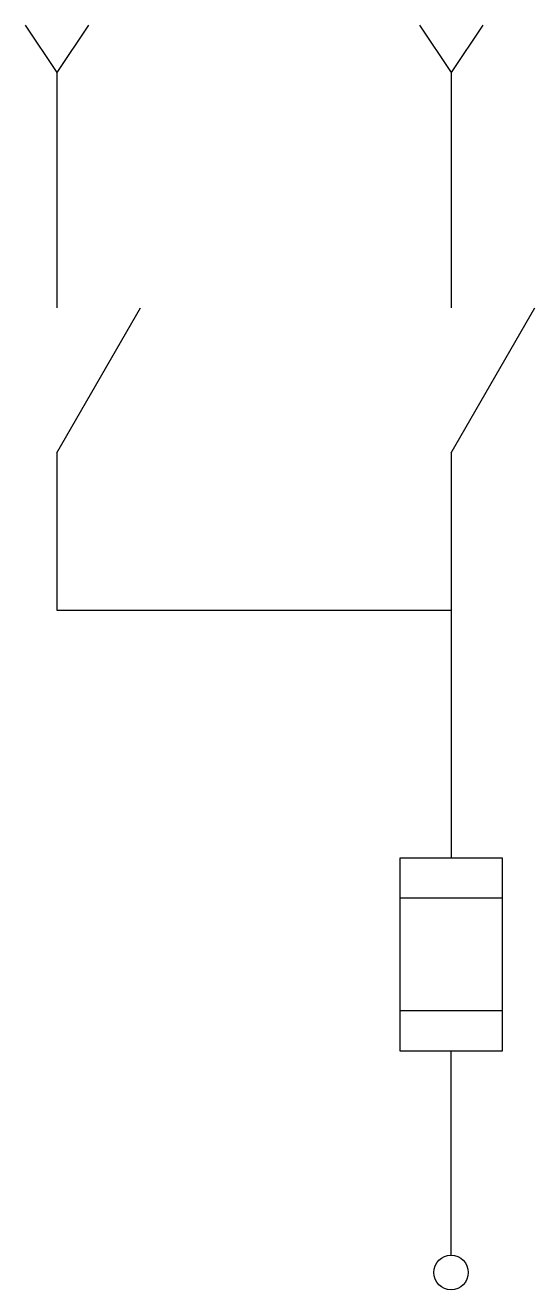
# Model space of a CAD drawing. Extents: x -0.61 to 0.12, y -0.02 to 1.78.
import ezdxf

# ---------------------------------------------------------------- set-up
doc = ezdxf.new("R2010")
doc.units = 0
doc.header["$LTSCALE"] = 0.25
doc.header["$MEASUREMENT"] = 0
doc.layers.get('0').update_dxf_attribs({"linetype": 'CONTINUOUS'})

msp = doc.modelspace()

# ---------------------------------------------------------------- linework, layer by layer
for p, q in [((-0.608, 1.7823), (-0.5629, 1.7146)), ((-0.5178, 1.7823), (-0.5629, 1.7146)), ((-0.0451, 1.7823), (0, 1.7146)), ((0.0451, 1.7823), (0, 1.7146)), ((-0.5629, 1.7146), (-0.5629, 1.3783)), ((0, 1.7146), (0, 1.3783)), ((-0.5629, 1.1715), (-0.4435, 1.3783)), ((0, 1.1715), (0.1194, 1.3783)), ((-0.5629, 1.1715), (-0.5629, 0.9464)), ((0, 1.1715), (0, 0.5925)), ((-0.5629, 0.9464), (0, 0.9464)), ((-0.0729, 0.3165), (-0.0729, 0.5925)), ((-0.0729, 0.5925), (0.0729, 0.5925)), ((0.0729, 0.5925), (0.0729, 0.3165)), ((-0.0729, 0.5352), (0.0729, 0.5352)), ((0.0729, 0.3739), (-0.0729, 0.3739)), ((0.0729, 0.3165), (-0.0729, 0.3165)), ((0, 0.0246), (0, 0.3165))]:
    msp.add_line(p, q)
msp.add_circle((0, 0), 0.0246)

doc.saveas('drawing.dxf')
